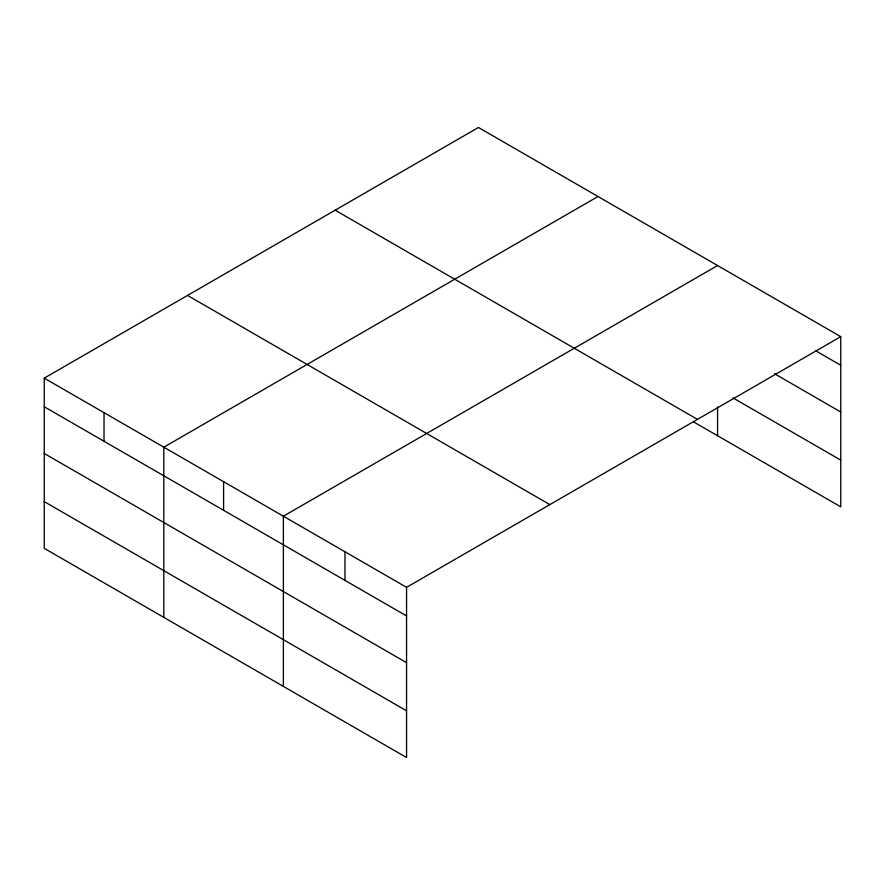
<?xml version="1.0" encoding="UTF-8"?>
<svg xmlns="http://www.w3.org/2000/svg" width="885" height="885" viewBox="0 0 885 885"><rect width="100%" height="100%" fill="white"/><g stroke="black" fill="none" stroke-linecap="round" stroke-linejoin="round"><path stroke-width="1.33" d="M840.75 336.654L478.442 127.473L44.25 378.149L44.25 548.346L406.558 757.527L406.558 587.33L840.75 336.654L840.75 506.851L693.652 421.924M598.006 196.503L163.814 447.179L163.814 617.376M717.569 265.533L283.377 516.209L283.377 686.406M815.881 350.902L840.75 365.262M774.419 373.691L840.75 411.99M732.968 397.896L840.75 460.123M335.161 210.199L697.468 419.379M187.531 295.424L549.839 504.605M44.25 378.149L406.558 587.33M44.25 406.757L406.558 615.938M44.25 453.485L406.558 662.666M44.25 501.629L406.558 710.799M717.569 406.868L717.569 435.73M344.973 551.764L344.973 580.383M223.595 481.694L223.595 510.302M104.032 412.664L104.032 441.272"/></g></svg>
